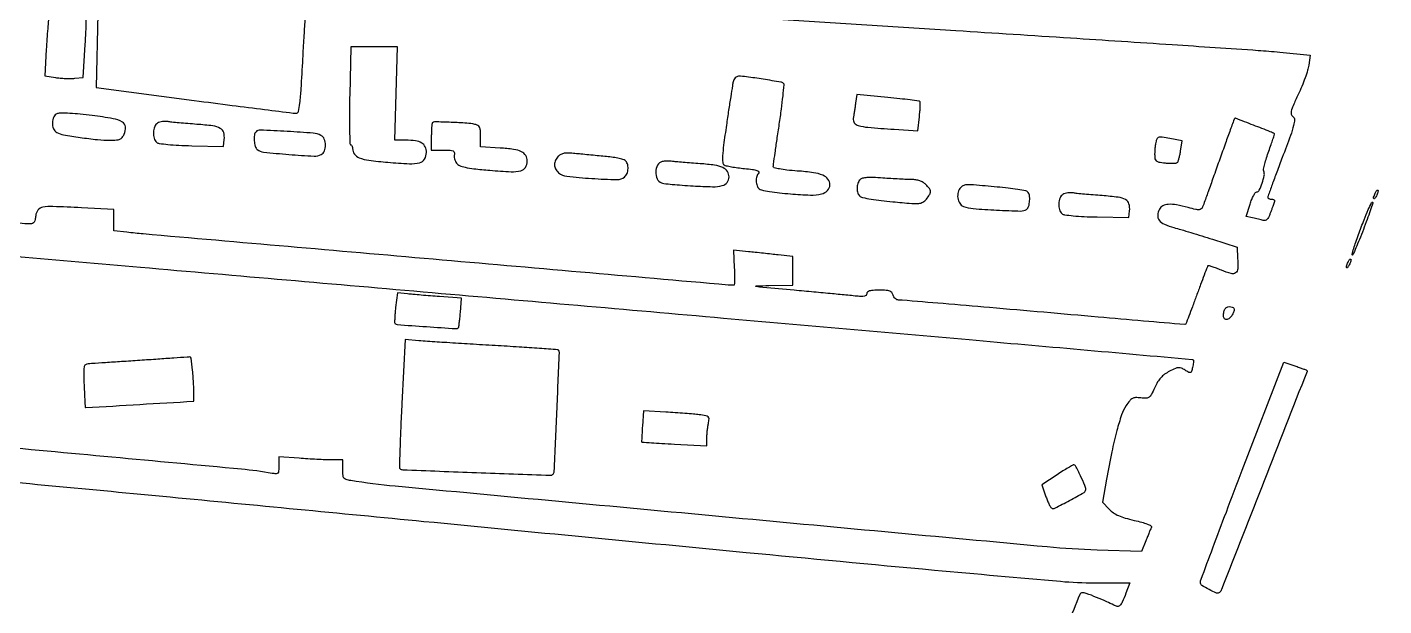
# Model space of a CAD drawing. Header units: metres. Extents: x 244 to 6504, y 133 to 4776.
# Drawn here: x 1405.2 to 1770.5, y 2819.1 to 2975 of the extents above; entities that cross this region are included whole.
import ezdxf

# ---------------------------------------------------------------- set-up
doc = ezdxf.new("R2010")
doc.units = ezdxf.units.M
doc.header["$MEASUREMENT"] = 0

msp = doc.modelspace()

# ---------------------------------------------------------------- linework, layer by layer
for points in [[(2390.74, 4302.36, -0.000001), (2436.6, 4383.87, -0.253439)], [(1299.03, 2757.16, -0.000002), (1479.8, 2744.38, -0.000003), (1660.49, 2731.6, -0.180627)], [(5649.78, 2908.29, -0.000001), (5592.12, 2927.27, -0.000136)], [(1770.95, 4232.21, -0.000001), (1756.31, 4203.53, -0.092463)], [(2358.85, 2292.47, -0.000002), (2402.87, 2275.77, -0.000001), (2455, 2255.99, -0.000469)], [(2661.8, 3304.26, -0.000001), (2697.55, 3290.75, -0.000089)], [(2166.88, 2385.74, -0.000003), (2059.01, 2428.09, -0.099946)], [(2106.7, 3796.48, 0.000002), (2119.15, 3818.66)], [(1791.55, 2429.41, -0.000038), (1874.38, 2392.56, -0.000003), (1960.7, 2354.15, -0.085326)], [(2297.42, 3562.08, -0.000023), (2063.26, 3651.71, -0.089134)], [(1309.4, 2921.34, -0.000003), (1369.35, 2916.14, -0.00008), (1435.71, 2910.38, -0.000049), (1514.25, 2903.55, -0.000121), (1592.72, 2896.69, -0.000202), (1658.83, 2890.86, -0.000003), (1718.85, 2885.55, -0.176073), (1719.14, 2885.42, -0.193283), (1719.23, 2885.21, -0.023535), (1719.22, 2884.7, -0.025145), (1719.14, 2884.06, -0.018229), (1718.99, 2883.37, -0.018827), (1718.68, 2882.3, -0.229953), (1718.39, 2882, -0.217856), (1717.97, 2882.04, -0.016882), (1716.97, 2882.64, 0.041165), (1715.99, 2883.18, 0.12251), (1715.24, 2883.31, 0.085999), (1714.36, 2883.09, 0.014115), (1712.78, 2882.34, 0.038474), (1711.47, 2881.54, 0.052606), (1710.44, 2880.62, 0.049746), (1709.59, 2879.46, 0.029935), (1708.81, 2877.94, -0.014043), (1707.91, 2876.07, -0.115644), (1707.31, 2875.36, -0.157279), (1706.53, 2875.09, -0.032471), (1705.06, 2875.17, 0.033517), (1703.66, 2875.24, 0.117118), (1702.8, 2875.01, 0.103183), (1702.07, 2874.41, 0.022923), (1701.1, 2873.09, 0.063681), (1699.88, 2870.6, 0.017058), (1698.59, 2866.37, 0.014098), (1697.25, 2860.68, 0.006691), (1695.81, 2853.29), (1694.7, 2847.11), (1696.54, 2845.2, 0.051169), (1697.68, 2844.22, 0.045708), (1699.05, 2843.46, 0.035267), (1700.82, 2842.81, 0.014924), (1703.28, 2842.19, -0.011838), (1705.33, 2841.68, -0.028624), (1706.81, 2841.19, -0.035783), (1707.76, 2840.73, -0.372651), (1707.89, 2840.35, -0.000742), (1707.71, 2839.89, -0.000103), (1707.33, 2838.96, -0.000118), (1706.88, 2837.85, -0.0001), (1706.41, 2836.68), (1705.23, 2833.76), (1693.26, 2834.17, -0.014445), (1679.88, 2835.02, -0.000171), (1592.35, 2843.14, -0.000153), (1504.28, 2851.37, -0.016258), (1492.32, 2852.89, -0.031604), (1491.06, 2853.17, -0.165923), (1490.49, 2853.58, -0.138277), (1490.23, 2854.28, -0.019651), (1490.17, 2855.85), (1490.17, 2858.47), (1487.02, 2858.48, -0.008925), (1485.44, 2858.51, -0.003215), (1483.19, 2858.6, -0.003188), (1480.73, 2858.74, -0.003779), (1478.41, 2858.91), (1472.94, 2859.33), (1472.94, 2856.93, -0.015723), (1472.9, 2855.48, -0.165419), (1472.67, 2854.93, -0.227818), (1472.2, 2854.73, -0.032176), (1471.12, 2854.85, 0.01989), (1462.89, 2855.95, 0.000141), (1393.15, 2862.43, 0.000494)], [(1576.3, 2979.15), (1655.28, 2974.13, -0.000312), (1686.14, 2972.15, -0.000448), (1713.48, 2970.35, -0.000236), (1736.63, 2968.79, -0.00708), (1742.46, 2968.32), (1750.65, 2967.53), (1750.28, 2964.81, -0.039992), (1749.97, 2963.41, -0.012056), (1749.29, 2961.36, -0.011998), (1748.41, 2959.08, -0.012764), (1747.44, 2956.89, 0.005717), (1746.05, 2953.88, 0.046286), (1745.56, 2952.44, 0.124803), (1745.57, 2951.58, 0.171211), (1746.01, 2950.94, -0.242829), (1746.42, 2950.11, -0.060369), (1746.21, 2948.58, -0.024398), (1745.36, 2945.85, -0.002918), (1743.14, 2939.93, 0.001506), (1741.65, 2935.97, 0.002358), (1740.39, 2932.55, 0.000624), (1739.31, 2929.56, 0.086621), (1739.24, 2929.19, 0.201979), (1739.32, 2929, 0.084497), (1739.55, 2928.84, 0.064583), (1739.9, 2928.73, 0.044716), (1740.31, 2928.69, -0.073781), (1740.76, 2928.62, -0.203289), (1741.01, 2928.42, -0.168015), (1741.06, 2928.07, -0.048338), (1740.9, 2927.53, 0.00413), (1740.67, 2926.96, 0.001649), (1740.37, 2926.17, 0.001632), (1740.05, 2925.32, 0.002056), (1739.76, 2924.53, -0.038582), (1739.4, 2923.73, -0.086449), (1738.99, 2923.22, -0.120642), (1738.53, 2922.97, -0.127187), (1738.01, 2922.98, 0.004852), (1737.47, 2923.12, 0.001895), (1736.72, 2923.3, 0.001876), (1735.92, 2923.49, 0.002332), (1735.16, 2923.66), (1733.4, 2924.05), (1734.46, 2927.36, -0.019382), (1734.92, 2928.63, -0.028555), (1735.43, 2929.7, -0.027771), (1735.92, 2930.49, -0.244325), (1736.28, 2930.68, 0.290131), (1736.96, 2931.11, 0.028313), (1737.73, 2933.01, 0.032201), (1738.28, 2935.04, 0.142378), (1738.17, 2936.26, -0.141555), (1738.13, 2936.8, -0.011892), (1738.44, 2938.18, -0.015069), (1738.9, 2939.83, -0.01107), (1739.51, 2941.64, 0.003021), (1740.14, 2943.39, 0.004979), (1740.64, 2944.88, 0.001021), (1741.07, 2946.19, 0.339465), (1741.03, 2946.28, 0.049524), (1739.92, 2946.86, 0.001757), (1735.41, 2948.62, 0.000419), (1730.56, 2950.49, 0.305939), (1730.3, 2950.43, 0.100362), (1730.19, 2950.24, 0.000215), (1728.99, 2946.97, 0.001459), (1727.66, 2943.29, 0.000904), (1726.12, 2938.96, -0.000368), (1724.56, 2934.56, -0.000533), (1723.18, 2930.69, -0.000269), (1722, 2927.39, -0.008922), (1721.7, 2926.61, -0.116623), (1721.32, 2926.06, -0.171969), (1720.78, 2925.85, -0.068452), (1719.86, 2925.93, -0.007907), (1717.83, 2926.44, 0.018156), (1714.62, 2927.17, 0.060494), (1712.46, 2927.31, 0.104136), (1711.01, 2926.93, 0.153761), (1710.08, 2926.02, 0.104003), (1709.6, 2924.37, 0.187053), (1710, 2923.04, 0.124961), (1711.39, 2921.96, 0.036945), (1713.95, 2921.06, -0.005838), (1715.84, 2920.53, -0.002051), (1718.55, 2919.72, -0.002036), (1721.52, 2918.8, -0.002384), (1724.34, 2917.91), (1730.96, 2915.77), (1731.13, 2912.79, -0.025822), (1731.15, 2909.94, -0.226096), (1730.57, 2908.85, -0.234012), (1729.38, 2908.64, -0.027581), (1726.76, 2909.56, 0.008058), (1725.42, 2910.09, 0.012877), (1724.26, 2910.5, 0.006684), (1723.29, 2910.79, 0.302474), (1723.1, 2910.73, 0.078484), (1722.97, 2910.51, 0.000455), (1722.11, 2908.26, 0.001914), (1721.14, 2905.69, 0.001215), (1720.04, 2902.69, -0.001356), (1718.93, 2899.71, -0.002243), (1717.98, 2897.19, -0.000216), (1717.12, 2894.95, -0.310398), (1717.05, 2894.91, -0.021686), (1716.95, 2894.91, -0.000001), (1705.81, 2895.88, -0.000045), (1693.53, 2896.95, -0.000027), (1678.96, 2898.22, 0.000244), (1664.32, 2899.49, 0.00039), (1651.81, 2900.56, 0.00007), (1640.75, 2901.49, 0.021055), (1639.85, 2901.53, -0.106266), (1639.39, 2901.63, -0.075852), (1638.94, 2901.92, -0.07164), (1638.58, 2902.35, -0.075806), (1638.36, 2902.86, 0.10754), (1638.02, 2903.53, 0.136952), (1637.45, 2903.93, 0.07193), (1636.47, 2904.13, 0.013715), (1634.64, 2904.18, 0.014006), (1633, 2904.13, 0.055516), (1632.01, 2903.97, 0.113263), (1631.47, 2903.67, 0.213615), (1631.26, 2903.22, -0.196948), (1631.08, 2902.78, -0.151432), (1630.62, 2902.53, -0.063481), (1629.73, 2902.47, -0.01236), (1628.12, 2902.61, 0.003845), (1626.19, 2902.81, 0.000477), (1622, 2903.21, 0.000563), (1617.03, 2903.67, 0.000466), (1611.72, 2904.15, -0.000581), (1603.31, 2904.92, -0.023317), (1601.48, 2905.18, -0.895391), (1601.49, 2905.34, -0.005681), (1604.93, 2905.43), (1611.39, 2905.51), (1611.39, 2909.39), (1611.39, 2913.28), (1607.42, 2913.7, -0.000009), (1605.6, 2913.89, -0.000005), (1603.43, 2914.12, -0.000005), (1601.24, 2914.35, -0.000009), (1599.41, 2914.54), (1595.38, 2914.96), (1595.6, 2910.23, -0.007568), (1595.66, 2908.42, -0.012645), (1595.65, 2906.89, -0.006278), (1595.59, 2905.64, -0.398243), (1595.44, 2905.5, -0.020797), (1593.92, 2905.57, -0.000004), (1514.48, 2912.51, -0.000011), (1436.43, 2919.33, -0.007054), (1432.04, 2919.77), (1428.56, 2920.17), (1428.56, 2923.04), (1428.56, 2925.9), (1419.78, 2926.37, 0.003778), (1412.13, 2926.72, 0.052963), (1409.39, 2926.54, 0.186319), (1408.1, 2925.76, 0.142046), (1407.49, 2924.22, -0.030341), (1407.32, 2923.19, -0.093778), (1407.05, 2922.55, -0.13953), (1406.63, 2922.19, -0.106598), (1406.04, 2922.07, -0.021959), (1403.11, 2922.2, -0.00005), (1359.46, 2926.04, -0.000007), (1314.6, 2930, -0.176126)], [(1951.55, 1991.02, -0.000054), (1914.46, 2004.68, -0.000089), (1883.2, 2016.2, -0.000001), (1854.82, 2026.66, -0.083555), (1854.7, 2026.74, -0.321062), (1854.66, 2026.85, -0.00001), (1860.33, 2041.97, -0.000482), (1866.6, 2058.64, -0.00029), (1874.07, 2078.43, 0.000121), (1881.55, 2098.22, 0.000201), (1887.85, 2114.91, 0.000005), (1893.56, 2130.04, 0.09035), (1893.59, 2130.2, -0.52322), (1893.79, 2130.34, -0.000152), (1905.06, 2126.13, -0.000598), (1924.48, 2118.84, -0.000025), (1994.28, 2092.53, 0.000711), (2044.47, 2073.69, 0.0018), (2081.03, 2060.18, 0.002313), (2111.66, 2049.14, 0.002327), (2142.33, 2038.41, -0.000195), (2162.41, 2031.48, -0.000323), (2179.35, 2025.62, -0.00001), (2194.67, 2020.3, -0.108295)], [(1818.98, 2759.08, 0.000018), (1857.04, 2862.14, 0.000008), (1895.3, 2965.72, 0.303576)], [(1986.93, 2957.13, 0.000002), (2009.06, 2948.59, 0.092301)], [(2910.82, 2101.23, -0.000002), (2871.64, 2116.15, -0.08954)], [(1989.74, 2610.17, -0.000005), (1937.37, 2630.58, -0.000013), (1885.25, 2650.89, -0.103803)], [(2599.62, 2200.92, -0.000035), (2724.87, 2153.38, -0.00001), (2851.52, 2105.29, -0.308463)], [(1659.98, 2715.4, -0.000002), (1648.15, 2716.86, -0.000077)], [(943.58, 2420.05, 0.000005), (991.66, 2418.02, 0.000005), (1039.77, 2415.99, 0.238408)], [(1846.21, 2984.95, 0.000028), (1798.38, 3002.67, 0.231045)], [(959.21, 2697.46, -0.000002), (970.28, 2693.91, -0.000087)], [(1650.66, 2769.05, -0.000006), (1674.01, 2766.72, -0.127901)], [(2487.51, 2262.24, 0.000015), (2352.21, 2313.65, 0.000934)], [(2053.75, 2575.01, -0.000008), (2098.97, 2556.99, -0.082366)], [(1424.25, 2978.72), (1423.77, 2958.76), (1450.18, 2955.3, 0.000539), (1460.38, 2953.97, 0.000849), (1469.13, 2952.86, 0.000194), (1476.82, 2951.9, 0.035741), (1477.62, 2951.86, 0.343592), (1478.22, 2952.34, 0.02644), (1478.6, 2954.52, 0.015322), (1478.96, 2958.4, 0.002086), (1479.43, 2966.54, -0.00207), (1479.75, 2972.19, -0.003327), (1480.07, 2977, -0.000664)], [(2050.63, 2586.03, -0.000012), (2000.22, 2606.2, -0.092222)], [(1834.41, 2307.1, 0.000005), (1873.03, 2293.78, 0.000007), (1905.67, 2282.52)], [(1142.77, 2571.56, -0.000013), (1195.68, 2565.43, -0.627212)], [(1295.67, 1964.85, 0.000003), (1274.44, 1991.49, 0.000003), (1253.21, 2018.11, 0.000003), (1234.69, 2041.33, 0.000013), (1223.43, 2055.44), (1202.7, 2081.44), (1212.35, 2081.44, -0.013249), (1218.3, 2081.28, -0.008003), (1225.34, 2080.8, -0.005878), (1234.41, 2079.92, -0.002277), (1246.95, 2078.49, 0.003246), (1260.39, 2076.99, 0.000828), (1282.18, 2074.74, 0.000844), (1307.06, 2072.25, 0.000856), (1331.85, 2069.86, -0.000171), (1354.86, 2067.67, -0.000283), (1374.29, 2065.81, -0.000012), (1391.85, 2064.11, -0.070411), (1392.16, 2064.03, -0.368962), (1392.28, 2063.82, -0.000175), (1390.42, 2055.56, -0.002073), (1388.3, 2046.34, -0.001246), (1385.72, 2035.4, 0.000257), (1383.11, 2024.45, 0.00042)], [(1380.1, 2854.5, -0.000432), (1443.72, 2848.49, -0.000349), (1512.03, 2841.92, 0.000226), (1598.82, 2833.56, 0.001026), (1649.46, 2828.81, 0.000871), (1683.39, 2825.76, 0.021997), (1692.7, 2825.35), (1702.13, 2825.35), (1701.05, 2822.54, -0.011256), (1700.07, 2820.17, -0.09682), (1699.42, 2819.24, -0.23068), (1698.72, 2819, -0.097614), (1697.75, 2819.34, 0.027101), (1695.91, 2820.27, 0.00916), (1693.14, 2821.44, 0.005869), (1690.34, 2822.52, 0.089396), (1689.33, 2822.7, 0.304984), (1688.62, 2822.23, 0.001588), (1685.35, 2814.13, 0.001515)], [(1268.31, 2736.07, 0.00004), (1317.77, 2732.95, 0.000042), (1375.03, 2729.34, 0.00004), (1433.2, 2725.68)]]:
    msp.add_lwpolyline(points, format="xyb")
for points in [[(1411.08, 2978.3, 0.015478), (1410.93, 2977.01, 0.002871), (1410.72, 2974.64, 0.003076), (1410.51, 2971.85, 0.002802), (1410.33, 2968.98), (1409.93, 2961.91), (1412.81, 2961.47, 0.015872), (1414.07, 2961.33, 0.011089), (1415.51, 2961.23, 0.0112), (1416.89, 2961.21, 0.022741), (1417.98, 2961.26), (1420.28, 2961.48), (1420.82, 2970.33, 0.003295), (1421.01, 2973.74, 0.005241), (1421.11, 2976.66, 0.001463), (1421.17, 2979.19, 0.204334), (1421.06, 2979.47, 0.159442), (1420.81, 2979.6, 0.003893), (1419.48, 2979.79, 0.008075), (1417.91, 2979.98, 0.00536), (1416.1, 2980.15), (1411.43, 2980.54)], [(1492.03, 2956.68, 0.003858), (1491.96, 2951.65, 0.006275), (1491.99, 2947.37, 0.001688), (1492.07, 2943.68, 0.296595), (1492.28, 2943.37, -0.112004), (1492.49, 2943.23, -0.063897), (1492.66, 2942.98, -0.058877), (1492.78, 2942.67, -0.060681), (1492.82, 2942.34, 0.160135), (1493.31, 2940.85, 0.141506), (1494.61, 2939.84, 0.061306), (1497.21, 2939.18, 0.010493), (1502.29, 2938.63, 0.009842), (1508.11, 2938.24, 0.07419), (1510.84, 2938.52, 0.193065), (1512.18, 2939.49, 0.140619), (1512.69, 2941.28, 0.108587), (1512.36, 2942.8, 0.150851), (1511.43, 2943.83, 0.101856), (1509.76, 2944.41, 0.03332), (1507.16, 2944.59), (1504.18, 2944.59), (1504.56, 2957.17), (1504.94, 2969.76), (1498.63, 2969.76), (1492.31, 2969.76)], [(1595.29, 2960.32, 0.016827), (1595.1, 2959.31, 0.001023), (1594.62, 2956.28, 0.001526), (1594.06, 2952.67, 0.001128), (1593.47, 2948.66, 0.003277), (1592.72, 2943.25, 0.018698), (1592.45, 2940.36, 0.03141), (1592.46, 2938.63, 0.241613), (1592.86, 2937.95, 0.083745), (1593.44, 2937.72, 0.009533), (1594.82, 2937.44, 0.01131), (1596.5, 2937.17, 0.008979), (1598.32, 2936.95, -0.008666), (1600.47, 2936.7, -0.040612), (1601.68, 2936.43, -0.128149), (1602.18, 2936.13, -0.407921), (1602.18, 2935.77, 0.129039), (1601.64, 2934.85, 0.074521), (1601.48, 2933.58, 0.075247), (1601.71, 2932.32, 0.138932), (1602.29, 2931.47, 0.127459), (1602.92, 2931.18, 0.007065), (1605.11, 2930.8, 0.010546), (1607.76, 2930.43, 0.007495), (1610.73, 2930.13, 0.013552), (1616.07, 2929.82, 0.064485), (1619.11, 2930.12, 0.146159), (1620.71, 2931.03, 0.193276), (1621.33, 2932.58, 0.164266), (1620.82, 2934.08, 0.130473), (1619.46, 2935.14, 0.06619), (1616.91, 2935.84, 0.01595), (1612.55, 2936.29, -0.008127), (1609.76, 2936.54, -0.021072), (1607.75, 2936.84, -0.02152), (1606.37, 2937.17, -0.339552), (1606.1, 2937.53, -0.031208), (1606.15, 2938.1, -0.000533), (1606.58, 2941.18, -0.001359), (1607.1, 2944.78, -0.000904), (1607.71, 2948.89, 0.004405), (1608.29, 2952.99, 0.007014), (1608.71, 2956.5, 0.002314), (1609.01, 2959.51, 0.241769), (1608.86, 2959.89, 0.138705), (1608.14, 2960.23, 0.001952), (1603.37, 2961, 0.004902), (1598.89, 2961.67, 0.03554), (1596.72, 2961.82, 0.124542), (1596.28, 2961.7, 0.077045), (1595.86, 2961.38, 0.069147), (1595.51, 2960.89, 0.065313)], [(1628.26, 2954.55, -0.000052), (1628.1, 2953.52, -0.000038), (1627.92, 2952.38, -0.000038), (1627.76, 2951.3, -0.000083), (1627.63, 2950.46, 0.197074), (1627.91, 2949.26, 0.172992), (1628.99, 2948.52, 0.044408), (1631.56, 2948.07, 0.003354), (1638.62, 2947.52), (1644.97, 2947.07), (1645.42, 2950.89, 0.007699), (1645.57, 2952.38, 0.011619), (1645.66, 2953.67, 0.006522), (1645.68, 2954.75, 0.202459), (1645.59, 2955, 0.165143), (1645.32, 2955.13, 0.001283), (1642.93, 2955.44, 0.004525), (1640.18, 2955.76, 0.002869), (1636.96, 2956.09), (1628.62, 2956.89)], [(1413.34, 2951.75, 0.191965), (1412.36, 2950.87, 0.107055), (1411.97, 2949.3, 0.104349), (1412.26, 2947.67, 0.175459), (1413.18, 2946.66, 0.079841), (1414.95, 2946.05, 0.007672), (1419.45, 2945.33, 0.010611), (1424.12, 2944.76, 0.0249), (1427.63, 2944.59, 0.0198), (1429.23, 2944.65, 0.082267), (1430.16, 2944.88, 0.119219), (1430.79, 2945.35, 0.065372), (1431.3, 2946.17, 0.126917), (1431.65, 2948.15, 0.245634), (1430.82, 2949.48, 0.09001), (1428.35, 2950.38, 0.011186), (1422.66, 2951.23, 0.007562), (1419.5, 2951.58, 0.01008), (1416.63, 2951.8, 0.007618), (1414.23, 2951.9, 0.095124)], [(1440.32, 2949.18, 0.167537), (1439.52, 2948.25, 0.080255), (1439.19, 2946.69, 0.07933), (1439.36, 2945.09, 0.15498), (1440.04, 2944.02, 0.141367), (1440.76, 2943.71, 0.008741), (1443.08, 2943.44, 0.011815), (1446, 2943.23, 0.00702), (1449.48, 2943.11), (1458.04, 2942.93), (1458.25, 2944.79, 0.099465), (1458.1, 2946.65, 0.198443), (1457.19, 2947.78, 0.094807), (1455.18, 2948.44, 0.013923), (1450.89, 2948.86, -0.002479), (1448.44, 2949.05, -0.00287), (1446.1, 2949.25, -0.002562), (1444.12, 2949.44, -0.016935), (1443.13, 2949.58, 0.04436), (1442.42, 2949.64, 0.033457), (1441.62, 2949.58, 0.034243), (1440.88, 2949.42, 0.063901)], [(1514.31, 2949.3, 0.171422), (1514.2, 2949.06, 0.007083), (1514.1, 2948.06, 0.011596), (1514.04, 2946.85, 0.0079), (1514.01, 2945.47), (1514.01, 2941.94), (1517.26, 2941.94, -0.01052), (1519.06, 2941.9, -0.083302), (1519.87, 2941.73, -0.230307), (1520.2, 2941.37, -0.137052), (1520.21, 2940.78, 0.080048), (1520.16, 2940.25, 0.044844), (1520.26, 2939.6, 0.043313), (1520.49, 2938.95, 0.053839), (1520.81, 2938.4, 0.135456), (1521.64, 2937.74, 0.047387), (1523.1, 2937.28, 0.02586), (1525.5, 2936.9, 0.005296), (1529.78, 2936.49, 0.009011), (1535.49, 2936.11, 0.072435), (1538.1, 2936.36, 0.195152), (1539.36, 2937.27, 0.140862), (1539.85, 2938.96, 0.137226), (1539.43, 2940.46, 0.145638), (1538.3, 2941.48, 0.078311), (1536.18, 2942.12, 0.019098), (1532.53, 2942.47), (1527.26, 2942.77), (1527.26, 2945.65, 0.017161), (1527.21, 2947.24, 0.092119), (1526.99, 2948.07, 0.154662), (1526.55, 2948.56, 0.078284), (1525.77, 2948.85, 0.035648), (1523.53, 2949.16, 0.006641), (1519.37, 2949.38, 0.002209), (1514.9, 2949.54, 0.206853)], [(1466.82, 2946.88, 0.160574), (1466.39, 2945.97, 0.04885), (1466.35, 2944.44, 0.04891), (1466.6, 2942.93, 0.15448), (1467.15, 2942.07, 0.148799), (1468.84, 2941.36, 0.005797), (1475.65, 2940.75, 0.006179), (1482.44, 2940.3, 0.134876), (1484.37, 2940.72, 0.180016), (1485.24, 2941.69, 0.098112), (1485.53, 2943.28, 0.096928), (1485.19, 2944.88, 0.171079), (1484.29, 2945.87, 0.103593), (1482.24, 2946.47, 0.005214), (1475.22, 2946.95, 0.003132), (1467.93, 2947.32, 0.216626)], [(1709.16, 2944.32, 0.02667), (1709.02, 2943.64, 0.011562), (1708.89, 2942.73, 0.011403), (1708.81, 2941.75, 0.014862), (1708.78, 2940.85, 0.035435), (1708.86, 2939.61, 0.1843), (1709.18, 2939.03, 0.134368), (1709.88, 2938.7, 0.015849), (1711.58, 2938.46, 0.014562), (1712.7, 2938.38, 0.019455), (1713.71, 2938.37, 0.016977), (1714.53, 2938.42, 0.154378), (1714.86, 2938.56, 0.130867), (1715.07, 2938.86, 0.014982), (1715.32, 2939.64, 0.017263), (1715.56, 2940.6, 0.01326), (1715.76, 2941.67), (1716.19, 2944.39), (1712.86, 2945.04, 0.00877), (1710.83, 2945.41, 0.088714), (1709.98, 2945.39, 0.202539), (1709.49, 2945.07, 0.079003)], [(1548.21, 2940.27, 0.08514), (1547.44, 2939.18, 0.116497), (1547.18, 2938, 0.118404), (1547.48, 2936.85, 0.089924), (1548.3, 2935.82, 0.154717), (1550.48, 2934.86, 0.010827), (1557.22, 2934.28, 0.00996), (1564.02, 2933.97, 0.181449), (1566.03, 2934.67, 0.128415), (1566.71, 2935.61, 0.083737), (1566.98, 2936.93, 0.085518), (1566.8, 2938.24, 0.14506), (1566.18, 2939.14, 0.109478), (1565.61, 2939.43, 0.013134), (1564.23, 2939.74, 0.015134), (1562.55, 2940.03, 0.011907), (1560.72, 2940.24, -0.000785), (1558.69, 2940.42, -0.000573), (1556.44, 2940.63, -0.000578), (1554.31, 2940.84, -0.001275), (1552.69, 2941, 0.01673), (1550.97, 2941.12, 0.049333), (1549.79, 2941.05, 0.071982), (1548.92, 2940.77, 0.084257)], [(1576.15, 2938.81, 0.212672), (1574.94, 2937.89, 0.116492), (1574.45, 2936.06, 0.113648), (1574.82, 2934.17, 0.198817), (1575.96, 2933.09, 0.064578), (1576.63, 2932.92, 0.003267), (1578.87, 2932.69, 0.005187), (1581.54, 2932.47, 0.00373), (1584.53, 2932.27, 0.010191), (1589.76, 2932.06, 0.066315), (1592.37, 2932.36, 0.168451), (1593.66, 2933.21, 0.165831), (1594.17, 2934.69, 0.146867), (1593.73, 2936.16, 0.140074), (1592.53, 2937.19, 0.072773), (1590.29, 2937.84, 0.017271), (1586.4, 2938.26, -0.001362), (1584.05, 2938.43, -0.001554), (1581.81, 2938.61, -0.001405), (1579.91, 2938.77, -0.008775), (1578.93, 2938.88, 0.020732), (1578.22, 2938.94, 0.015991), (1577.43, 2938.94, 0.01626), (1576.7, 2938.9, 0.036784)], [(1629.44, 2933.93, 0.114178), (1628.84, 2932.92, 0.080089), (1628.65, 2931.61, 0.082393), (1628.87, 2930.34, 0.135737), (1629.49, 2929.45, 0.125555), (1630.15, 2929.14, 0.007083), (1632.42, 2928.73, 0.010511), (1635.16, 2928.33, 0.007488), (1638.25, 2928, 0.003011), (1643.36, 2927.55, 0.039887), (1645.26, 2927.55, 0.112787), (1646.36, 2927.9, 0.090792), (1647.31, 2928.71, 0.031505), (1648.19, 2929.94, 0.14932), (1648.41, 2930.77, 0.153901), (1648.12, 2931.56, 0.034104), (1647.16, 2932.66, 0.062486), (1646.44, 2933.23, 0.05007), (1645.54, 2933.65, 0.04609), (1644.5, 2933.91, 0.037477), (1643.35, 2933.99, -0.009618), (1642.05, 2934.02, -0.002791), (1640.04, 2934.11, -0.002805), (1637.78, 2934.24, -0.002994), (1635.57, 2934.39, 0.008873), (1632.99, 2934.54, 0.028786), (1631.27, 2934.51, 0.043918), (1630.11, 2934.32, 0.139452)], [(1656.57, 2931.87, 0.134458), (1655.86, 2930.63, 0.096869), (1655.77, 2929.03, 0.102078), (1656.28, 2927.59, 0.168129), (1657.27, 2926.77, 0.070764), (1659.93, 2926.17, 0.007693), (1666.22, 2925.77, 0.004723), (1672.75, 2925.51, 0.156748), (1674.24, 2925.94, 0.171305), (1674.85, 2926.76, 0.058662), (1675.12, 2928.24, 0.058478), (1675.05, 2929.76, 0.155605), (1674.55, 2930.71, 0.153583), (1674.05, 2930.97, 0.005547), (1671.9, 2931.33, 0.009726), (1669.31, 2931.68, 0.006617), (1666.36, 2931.98, 0.00091), (1660, 2932.53, 0.023995), (1658.29, 2932.59, 0.097379), (1657.36, 2932.4, 0.096745)], [(1684.09, 2929.97, 0.167537), (1683.3, 2929.04, 0.080255), (1682.96, 2927.48, 0.07933), (1683.13, 2925.88, 0.15498), (1683.82, 2924.81, 0.141367), (1684.53, 2924.5, 0.008741), (1686.85, 2924.23, 0.011815), (1689.77, 2924.02, 0.00702), (1693.26, 2923.9), (1701.81, 2923.72), (1702.03, 2925.58, 0.099465), (1701.87, 2927.44, 0.198443), (1700.97, 2928.57, 0.094807), (1698.96, 2929.22, 0.013923), (1694.67, 2929.65, -0.002479), (1692.21, 2929.84, -0.00287), (1689.87, 2930.04, -0.002562), (1687.89, 2930.23, -0.016935), (1686.91, 2930.37, 0.04436), (1686.19, 2930.43, 0.033457), (1685.4, 2930.37, 0.034243), (1684.66, 2930.21, 0.063901)], [(1768.47, 2929.57, -0.022794), (1767.97, 2928.8, -0.582659), (1767.77, 2928.82, -0.18392), (1767.75, 2929.23, -0.013074), (1768.14, 2930.32, -0.033338), (1768.32, 2930.71, -0.064271), (1768.52, 2930.99, -0.109577), (1768.71, 2931.12, -0.299281), (1768.86, 2931.09, -0.217548), (1768.94, 2930.89, -0.045448), (1768.87, 2930.51, -0.039963), (1768.72, 2930.05, -0.028467)], [(1764.97, 2920.52, -0.003967), (1763.9, 2917.82, -0.006801), (1762.96, 2915.59, -0.002027), (1762.13, 2913.71, -0.52572), (1761.98, 2913.68, -0.274456), (1761.92, 2913.9, -0.003198), (1762.37, 2915.39, -0.008577), (1762.94, 2917.14, -0.005361), (1763.66, 2919.16, -0.003854), (1765.18, 2923.17, -0.011533), (1766.31, 2925.88, -0.00835), (1767.18, 2927.77, -0.516378), (1767.49, 2927.82, -0.285723), (1767.54, 2927.63, -0.001342), (1766.84, 2925.59, -0.005537), (1766, 2923.25, -0.003404)], [(1761.18, 2911.02, -0.022794), (1760.68, 2910.25, -0.582659), (1760.48, 2910.27, -0.18392), (1760.46, 2910.68, -0.013074), (1760.85, 2911.77, -0.033338), (1761.03, 2912.16, -0.064271), (1761.23, 2912.44, -0.109577), (1761.42, 2912.57, -0.299281), (1761.57, 2912.54, -0.217548), (1761.65, 2912.34, -0.045448), (1761.59, 2911.96, -0.039963), (1761.43, 2911.51, -0.028467)], [(1504.4, 2899.48, 0.007242), (1504.25, 2897.93, 0.010993), (1504.16, 2896.58, 0.005884), (1504.12, 2895.45, 0.203873), (1504.22, 2895.21, 0.180515), (1504.84, 2894.92, 0.000693), (1512.73, 2894.37, 0.000676), (1520.63, 2893.84, 0.186452), (1521.26, 2894.04, 0.187416), (1521.39, 2894.25, 0.005061), (1521.55, 2895.35, 0.009857), (1521.7, 2896.66, 0.006515), (1521.83, 2898.17), (1522.11, 2902.06), (1516.24, 2902.47, -0.001565), (1513.79, 2902.65, -0.001461), (1511.29, 2902.85, -0.001454), (1509.06, 2903.04, -0.004978), (1507.62, 2903.18), (1504.87, 2903.48)], [(1729.82, 2897.82, -0.079842), (1729.13, 2896.79, -0.143422), (1728.27, 2896.28, -0.266458), (1727.61, 2896.46, -0.198534), (1727.32, 2897.17, -0.052334), (1727.45, 2898.42, -0.112899), (1727.85, 2899.29, -0.157389), (1728.49, 2899.72, -0.136666), (1729.3, 2899.74, -0.054804), (1729.93, 2899.5, -0.211576), (1730.18, 2899.18, -0.14928), (1730.17, 2898.7, -0.024205)], [(1506.08, 2873.67, 0.001666), (1505.77, 2867.04, 0.002712), (1505.56, 2861.42, 0.0004), (1505.41, 2856.43, 0.206777), (1505.52, 2856.15, 0.189123), (1506.3, 2855.81, 0.000182), (1526.18, 2855.06, 0.00017), (1546.09, 2854.33, 0.208371), (1546.82, 2854.62, 0.187576), (1547.12, 2855.32, 0.000219), (1547.82, 2871.35, 0.000201), (1548.5, 2887.41, 0.209859), (1548.25, 2888.05, 0.180416), (1548.03, 2888.15, 0.000223), (1543.14, 2888.5, 0.001919), (1537.66, 2888.87, 0.001175), (1531.19, 2889.26, -0.0006), (1524.47, 2889.66, -0.000741), (1518.2, 2890.05, -0.000609), (1512.94, 2890.39, -0.005467), (1510.64, 2890.56), (1506.93, 2890.89)], [(1435.52, 2885.26, -0.000241), (1430.6, 2884.94, -0.000345), (1426.24, 2884.65, -0.000183), (1422.55, 2884.41, -0.005396), (1421.61, 2884.36, 0.16321), (1420.89, 2884.09, 0.176067), (1420.51, 2883.45, 0.051816), (1420.4, 2882.07, 0.004387), (1420.51, 2878.51, 0.001501), (1420.61, 2876.28, 0.002432), (1420.71, 2874.39, 0.000369), (1420.8, 2872.71, 0.172536), (1420.85, 2872.61, 0.226058), (1420.98, 2872.55, 0.000012), (1435.5, 2873.42, 0.00001), (1450.03, 2874.28, 0.396885), (1450.09, 2874.35, 0.010228), (1450, 2878.78, 0.015134), (1449.72, 2882.65, 0.008354), (1449.34, 2885.84, 0.409941), (1448.88, 2886.2, -0.012392), (1448.29, 2886.14, -0.000165), (1444.64, 2885.89, -0.000472), (1440.4, 2885.59, -0.00031)], [(1749.72, 2882.62, -0.32679), (1749.81, 2882.29, -0.000021), (1738.26, 2852.81, -0.00005), (1726.81, 2823.58, -0.103049), (1726.28, 2822.77, -0.298972), (1725.45, 2822.6, -0.027403), (1723.42, 2823.53, -0.027744), (1721.5, 2824.68, -0.269303), (1721.11, 2825.5, -0.069782), (1721.28, 2826.3, -0.00029), (1724.45, 2834.79, -0.001435), (1728.08, 2844.43, -0.000903), (1732.37, 2855.66), (1743.55, 2884.77), (1746.53, 2883.78, -0.002878), (1747.69, 2883.39, -0.004256), (1748.7, 2883.03, -0.001985), (1749.55, 2882.72, -0.081019)], [(1570.85, 2867.57, 0.001306), (1570.76, 2865.98, 0.002077), (1570.69, 2864.61, 0.000428), (1570.63, 2863.42, 0.100676), (1570.65, 2863.31, 0.294664), (1570.73, 2863.25, 0.000235), (1573.26, 2863.08, 0.002311), (1576.09, 2862.9, 0.001399), (1579.45, 2862.71), (1588.21, 2862.25), (1588.21, 2864.25, -0.015843), (1588.24, 2865.17, -0.009168), (1588.33, 2866.26, -0.009157), (1588.46, 2867.36, -0.015183), (1588.61, 2868.27, 0.030624), (1588.78, 2869.52, 0.22461), (1588.57, 2870.07, 0.149435), (1587.96, 2870.38, 0.011856), (1586.13, 2870.65, 0.008268), (1584.62, 2870.8, 0.002461), (1582.3, 2871, 0.002468), (1579.71, 2871.19, 0.002665), (1577.17, 2871.35), (1571.1, 2871.7)], [(1682.49, 2854.44), (1678.41, 2851.75), (1679.41, 2848.82, 0.013252), (1679.84, 2847.67, 0.017148), (1680.29, 2846.64, 0.014957), (1680.72, 2845.82, 0.127538), (1681, 2845.52, 0.261791), (1681.92, 2845.48, 0.006096), (1685.87, 2847.55, 0.006018), (1689.77, 2849.72, 0.269165), (1690.22, 2850.5, 0.102924), (1689.99, 2851.59, 0.008941), (1688.81, 2854.19, 0.004989), (1687.49, 2856.87, 0.286934), (1687.04, 2857.14, 0.127724), (1686.73, 2857.06, 0.003573), (1685.52, 2856.35, 0.007097), (1684.09, 2855.48, 0.00479)]]:
    msp.add_lwpolyline(points, format="xyb", close=True)

doc.saveas('drawing.dxf')
